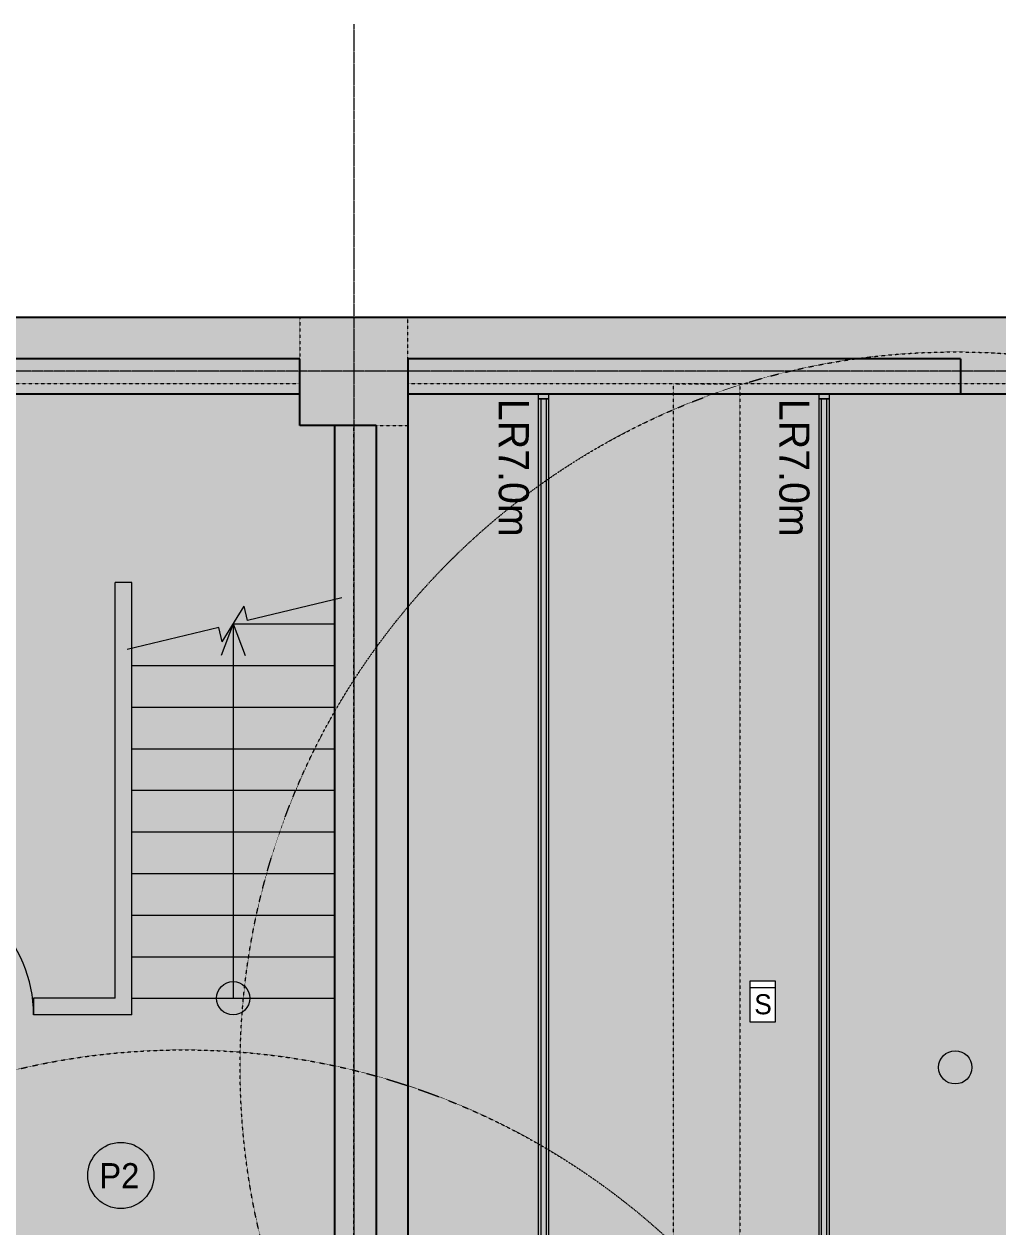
# Model space of a CAD drawing. Header units: millimetres. Extents: x -376000 to 292178, y -193032 to 188048.
# Drawn here: x -224540 to -218684, y 65706 to 72936 of the extents above; entities that cross this region are included whole.
import ezdxf

# ---------------------------------------------------------------- set-up
doc = ezdxf.new("R2010")
doc.units = ezdxf.units.MM
for name, pattern in [('VW-01 短破線', [2.1161248, 1.0580624, -1.0580624]), ('ラインタイプ-1', [2.1165312, 1.0580624, -1.0584688]), ('ラインタイプ-28', [1.0581610785590276, 0.70538330078125, -0.3527777777777777]), ('ラインタイプ-6', [5.2915312, 3.175, -1.0580624, 0.3527044000000002, -0.7057644000000001])]:
    doc.linetypes.add(name, pattern=pattern)
for name, color, linetype, lineweight, true_color in [('02_0.25', 1, 'Continuous', 25, 0xff0000), ('04_0.10', 7, 'Continuous', 9, 0x0099ff), ('05_0.05点線', 9, 'ラインタイプ-28', 5, 0x808080), ('06一点鎖線', 7, 'ラインタイプ-6', 9, 0x9999ff), ('08_ハッチ・色', 7, 'Continuous', 5, 0x888888)]:
    doc.layers.add(name, color=color, linetype=linetype, lineweight=lineweight, true_color=true_color)
for name, color, linetype, lineweight in [('02_既存平面-内部建具・サッシ', 7, 'Continuous', 18), ('07_文字・記号', 7, 'Continuous', 9), ('_塗（エリア） (2D)', 7, 'Continuous', 5), ('_塗（壁） (2D)', 7, 'Continuous', 5), ('_天井プロット (2D)', 7, 'Continuous', 5), ('_平面図(既存部) (2D)', 7, 'Continuous', 5), ('_梁 (2D)', 7, 'Continuous', 5), ('一般', 7, 'Continuous', 5), ('天伏図', 7, 'Continuous', 5)]:
    doc.layers.add(name, color=color, linetype=linetype, lineweight=lineweight)
doc.styles.add('ＭＳ Ｐゴシック', font='MS PGothic.ttf')

# ---------------------------------------------------------------- blocks, each defined once
blk = doc.blocks.new('塗（エリア） (2D)')
at = {"layer": '08_ハッチ・色', "linetype": 'Continuous', "lineweight": 0, "true_color": 0xffa264, "transparency": 33554610}
blk.add_hatch(color=21, dxfattribs=at).paths.add_polyline_path([(-222307.7557079456, 71098.55921143536), (-214892.7557079456, 71098.55921143536), (-214892.7557079456, 61838.55921143536), (-222307.7557079456, 61838.55921143536)])
at = {"layer": '08_ハッチ・色', "color": 254, "true_color": 0xdddddd, "transparency": 33554610}
blk.add_solid([(-225357.7557079456, 63623.5592114356), (-222557.7557079456, 63623.5592114356), (-225357.7557079456, 71048.55921143571), (-222557.7557079456, 71048.55921143571)], dxfattribs=at)
blk = doc.blocks.new('塗（壁） (2D)')
at = {"layer": '02_0.25', "linetype": 'Continuous', "lineweight": 0, "true_color": 0xaaaaaa}
for points in [[(-222672.7557079456, 70523.55921143571), (-222422.7557079456, 70523.55921143571), (-222422.7557079456, 64173.55921143571), (-222672.7557079456, 64173.55921143571)], [(-222672.7557079456, 70523.55921143571), (-222422.7557079456, 70523.55921143571), (-222422.7557079456, 64173.55921143571), (-222672.7557079456, 64173.55921143571)], [(-222422.7557079456, 70523.55921143571), (-222232.7557079456, 70523.55921143571), (-222232.7557079456, 64173.55921143571), (-222422.7557079456, 64173.55921143571)], [(-222422.7557079456, 70523.55921143571), (-222232.7557079456, 70523.55921143571), (-222232.7557079456, 64173.55921143571), (-222422.7557079456, 64173.55921143571)]]:
    blk.add_hatch(color=253, dxfattribs=at).paths.add_polyline_path(points)
at = {"layer": '08_ハッチ・色', "color": 253, "true_color": 0xaaaaaa}
for points in [[(-229132.7557079456, 70923.55921143571), (-222882.7557079456, 70923.55921143571), (-229132.7557079456, 71173.55921143571), (-222882.7557079456, 71173.55921143571)], [(-229132.7557079456, 70923.55921143571), (-222882.7557079456, 70923.55921143571), (-229132.7557079456, 71173.55921143571), (-222882.7557079456, 71173.55921143571)], [(-222882.7557079456, 70523.55921143571), (-222232.7557079456, 70523.55921143571), (-222882.7557079456, 71173.55921143571), (-222232.7557079456, 71173.55921143571)], [(-222882.7557079456, 70523.55921143571), (-222232.7557079456, 70523.55921143571), (-222882.7557079456, 71173.55921143571), (-222232.7557079456, 71173.55921143571)], [(-222232.7557079456, 70923.55921143571), (-218910, 70923.55921143571), (-222232.7557079456, 71173.55921143571), (-218910, 71173.55921143571)], [(-222232.7557079456, 70923.55921143571), (-218910, 70923.55921143571), (-222232.7557079456, 71173.55921143571), (-218910, 71173.55921143571)], [(-218910, 70713.55921143571), (-218310, 70713.55921143571), (-218910, 71173.55921143571), (-218310, 71173.55921143571)], [(-218910, 70713.55921143571), (-218310, 70713.55921143571), (-218910, 71173.55921143571), (-218310, 71173.55921143571)], [(-225282.7557079456, 70713.55921143571), (-222882.7557079456, 70713.55921143571), (-225282.7557079456, 70923.55921143571), (-222882.7557079456, 70923.55921143571)], [(-225282.7557079456, 70713.55921143571), (-222882.7557079456, 70713.55921143571), (-225282.7557079456, 70923.55921143571), (-222882.7557079456, 70923.55921143571)], [(-222237.2442920544, 70713.55921143571), (-218910, 70713.55921143571), (-222237.2442920544, 70923.55921143571), (-218910, 70923.55921143571)]]:
    blk.add_solid(points, dxfattribs=at)
blk = doc.blocks.new('グループ-67')
at = {"layer": '一般'}
blk.add_line((-225282.7557079456, 67779.99999999999), (-225282.7557079456, 66979.99999999999), dxfattribs=at)
blk.add_arc((-225282.7557079456, 66979.99999999999), 800, 0, 90, dxfattribs=at)
blk = doc.blocks.new('平面図(既存部) (2D)')
at = {"layer": '02_0.25'}
for p, q in [((-250482.7557079456, 71173.55921143571), (-214832.7557079456, 71173.55921143571)), ((-250482.7557079456, 71173.55921143571), (-214832.7557079456, 71173.55921143571)), ((-222882.7557079456, 70923.55921143571), (-225282.7557079456, 70923.55921143571)), ((-222882.7557079456, 70523.55921143571), (-222882.7557079456, 70923.55921143571)), ((-218910, 70923.55921143571), (-222232.7557079456, 70923.55921143571)), ((-222232.7557079456, 70923.55921143571), (-222232.7557079456, 70523.55921143571)), ((-218910, 70923.55921143571), (-218910, 70713.55921143571)), ((-225282.7557079456, 70713.55921143571), (-222882.7557079456, 70713.55921143571)), ((-222237.2442920544, 70713.55921143571), (-219410, 70713.55921143571)), ((-222232.7557079456, 70713.55921143571), (-215482.7557079456, 70713.55921143571)), ((-222422.7557079456, 70523.55921143571), (-222882.7557079456, 70523.55921143571)), ((-222672.7557079456, 70523.55921143571), (-222672.7557079456, 64173.55921143571)), ((-222422.7557079456, 70523.55921143571), (-222422.7557079456, 64173.55921143571)), ((-222232.7557079456, 70523.55921143571), (-222232.7557079456, 64173.55921143571)), ((-222232.7557079456, 70523.55921143571), (-222232.7557079456, 66048.5592114356)), ((-222232.7557079456, 70523.55921143571), (-222232.7557079456, 64173.55921143571)), ((-222232.7557079456, 70523.55921143571), (-222232.7557079456, 66048.5592114356))]:
    blk.add_line(p, q, dxfattribs=at)
at = {"layer": '04_0.10'}
for p, q in [((-223992.7557079456, 67079.99999999999), (-223992.7557079456, 69579.99999999999)), ((-223892.7557079456, 69579.99999999999), (-223992.7557079456, 69579.99999999999)), ((-223992.7557079456, 67079.99999999999), (-223992.7557079456, 69579.99999999999)), ((-223892.7557079456, 69579.99999999999), (-223992.7557079456, 69579.99999999999)), ((-223992.7557079456, 67079.99999999999), (-223992.7557079456, 69579.99999999999)), ((-223892.7557079456, 69579.99999999999), (-223992.7557079456, 69579.99999999999)), ((-223992.7557079456, 67079.99999999999), (-223992.7557079456, 69579.99999999999)), ((-223892.7557079456, 69579.99999999999), (-223992.7557079456, 69579.99999999999)), ((-223892.7557079456, 66979.99999999999), (-223892.7557079456, 69579.99999999999)), ((-223892.7557079456, 66979.99999999999), (-223892.7557079456, 69579.99999999999)), ((-223892.7557079456, 66979.99999999999), (-223892.7557079456, 69579.99999999999)), ((-223892.7557079456, 66979.99999999999), (-223892.7557079456, 69579.99999999999)), ((-223282.7557079456, 69330.00000000143), (-223355.2841458843, 69139.52466867349)), ((-223282.7557079456, 69330.00000000143), (-223355.2841458843, 69139.52466867349)), ((-223282.7557079456, 69329.99999999999), (-222672.7557079456, 69329.99999999999)), ((-223282.7557079456, 69329.99999999999), (-222672.7557079456, 69329.99999999999)), ((-223282.7557079456, 69329.99999999999), (-223282.7557079456, 67079.99999999999)), ((-223282.7557079459, 69330.00000000143), (-223210.2272700072, 69139.52466867349)), ((-223282.7557079456, 69329.99999999999), (-223282.7557079456, 67079.99999999999)), ((-223282.7557079459, 69330.00000000143), (-223210.2272700072, 69139.52466867349)), ((-223892.7557079456, 69079.99999999999), (-222672.7557079456, 69079.99999999999)), ((-223892.7557079456, 69079.99999999999), (-222672.7557079456, 69079.99999999999)), ((-223892.7557079456, 68829.99999999999), (-222672.7557079456, 68829.99999999999)), ((-223892.7557079456, 68829.99999999999), (-222672.7557079456, 68829.99999999999)), ((-223892.7557079456, 68579.99999999999), (-222672.7557079456, 68579.99999999999)), ((-223892.7557079456, 68579.99999999999), (-222672.7557079456, 68579.99999999999)), ((-223892.7557079456, 68329.99999999999), (-222672.7557079456, 68329.99999999999)), ((-223892.7557079456, 68329.99999999999), (-222672.7557079456, 68329.99999999999)), ((-223892.7557079456, 68079.99999999999), (-222672.7557079456, 68079.99999999999)), ((-223892.7557079456, 68079.99999999999), (-222672.7557079456, 68079.99999999999)), ((-223892.7557079456, 67829.99999999999), (-222672.7557079456, 67829.99999999999)), ((-223892.7557079456, 67829.99999999999), (-222672.7557079456, 67829.99999999999)), ((-223892.7557079456, 67579.99999999999), (-222672.7557079456, 67579.99999999999)), ((-223892.7557079456, 67579.99999999999), (-222672.7557079456, 67579.99999999999)), ((-223892.7557079456, 67329.99999999999), (-222672.7557079456, 67329.99999999999)), ((-223892.7557079456, 67329.99999999999), (-222672.7557079456, 67329.99999999999)), ((-223992.7557079456, 67079.99999999999), (-224482.7557079456, 67079.99999999999)), ((-224482.7557079456, 67079.99999999999), (-224482.7557079456, 66979.99999999999)), ((-223992.7557079456, 67079.99999999999), (-224482.7557079456, 67079.99999999999)), ((-224482.7557079456, 67079.99999999999), (-224482.7557079456, 66979.99999999999)), ((-223892.7557079456, 67079.99999999999), (-222672.7557079456, 67079.99999999999)), ((-223892.7557079456, 67079.99999999999), (-222672.7557079456, 67079.99999999999)), ((-223892.7557079456, 66979.99999999999), (-224482.7557079456, 66979.99999999999)), ((-223892.7557079456, 66979.99999999999), (-224482.7557079456, 66979.99999999999)), ((-223892.7557079456, 66979.99999999999), (-223992.7557079456, 66979.99999999999)), ((-223892.7557079456, 66979.99999999999), (-223992.7557079456, 66979.99999999999))]:
    blk.add_line(p, q, dxfattribs=at)
at = {"layer": '04_0.10', "linetype": 'Continuous', "lineweight": 5}
for p, q in [((-222628.5092465723, 69487.06979328288), (-223196.8095109796, 69350.63374001687)), ((-222628.5092465723, 69487.06979328365), (-223196.8095109796, 69350.63374001767)), ((-222628.5092465723, 69487.06979328288), (-223196.8095109796, 69350.63374001687)), ((-223348.0681648948, 69223.42006301715), (-223217.4432509964, 69436.57993698282)), ((-223196.8095109796, 69350.63374001671), (-223217.4432509964, 69436.57993698282)), ((-223368.7019049116, 69309.36625998326), (-223920.0791792114, 69176.99303428273)), ((-223348.0681648948, 69223.42006301715), (-223368.7019049116, 69309.36625998326))]:
    blk.add_line(p, q, dxfattribs=at)
at = {"layer": '04_0.10'}
blk.add_circle((-223282.7557079456, 67079.99999999999), 100.0000000000028, dxfattribs=at)
blk.add_circle((-223282.7557079456, 67079.99999999999), 100.0000000000028, dxfattribs=at)
at = {"layer": '06一点鎖線'}
for p, q in [((-222557.7557079456, 72935.68380817688), (-222557.7557079456, 54935.68380817689)), ((-222557.7557079456, 72935.68380817688), (-222557.7557079456, 54935.68380817689)), ((-212828.6647767337, 70848.55921143573), (-252828.6647767337, 70848.55921143573)), ((-212828.6647767337, 70848.55921143571), (-252828.6647767337, 70848.55921143571))]:
    blk.add_line(p, q, dxfattribs=at)
at = {"layer": '02_既存平面-内部建具・サッシ', "color": 7, "transparency": 33554559}
blk.add_blockref('グループ-67', (0, 0), dxfattribs=at)
blk = doc.blocks.new('LR4m')
at = {"layer": '07_文字・記号', "color": 160, "linetype": 'Continuous', "lineweight": 5, "true_color": 0x003dff, "transparency": 33554687, "flags": 128}
for points in [[(47.5, 4945), (47.5, 5045), (107.5, 5045), (107.5, 4945)], [(47.50000000000001, -1690.000000000015), (47.5, 4945), (107.5, 4945), (107.5, -1690.000000000015)], [(62.50000000000001, -1690.000000000015), (62.5, 4945), (92.5, 4945), (92.5, -1690.000000000015)], [(47.5, -1720.000000000015), (47.5, -1690.000000000015), (107.5, -1690.000000000015), (107.5, -1720.000000000015)]]:
    blk.add_lwpolyline(points, close=True, dxfattribs=at)
at = {"layer": '07_文字・記号', "color": 160, "true_color": 0x003dff, "insert": (257.36, -1274.99201925756), "char_height": 180.9088541666667, "attachment_point": 5, "rotation": 90, "line_spacing_factor": 1.007907314816854, "style": 'ＭＳ Ｐゴシック'}
blk.add_mtext('LR7.0m', dxfattribs=at)
blk = doc.blocks.new('シンボル-7')
at = {"layer": '07_文字・記号', "color": 160, "true_color": 0x0036e9}
blk.add_circle((0, 0), 199.0409660369041, dxfattribs=at)
blk.add_circle((0, 0), 199.0409660369041, dxfattribs=at)
blk.add_circle((0, 0), 199.0409660369041, dxfattribs=at)
blk.add_circle((0, 0), 199.0409660369041, dxfattribs=at)
at = {"layer": '07_文字・記号', "color": 160, "true_color": 0x0036e9, "insert": (-129.5399995962507, 74.20460069444252), "char_height": 150.7573784722222, "attachment_point": 1, "line_spacing_factor": 1.006497654236691, "style": 'ＭＳ Ｐゴシック'}
blk.add_mtext('P2', dxfattribs=at)
blk.add_mtext('P2', dxfattribs=at)
blk = doc.blocks.new('非常用照明')
at = {"layer": '07_文字・記号', "linetype": 'Continuous', "lineweight": 0, "true_color": 0x00d136}
h = blk.add_hatch(color=102, dxfattribs=at)
edge = h.paths.add_edge_path()
edge.add_arc((0, 0), 100, 0, 360)
at = {"layer": '07_文字・記号', "color": 92, "true_color": 0x14b500}
blk.add_circle((0, 0), 100, dxfattribs=at)
blk = doc.blocks.new('グループ-1368')
at = {"color": 255, "linetype": 'Continuous', "lineweight": 5}
blk.add_wipeout([(-220173.583936264, 67185.875774531), (-220023.583936264, 67185.875774531), (-220023.583936264, 66935.875774531), (-220173.583936264, 66935.875774531)], dxfattribs=at).dxf.layer = '天伏図'
at = {"layer": '天伏図', "color": 82, "linetype": 'Continuous', "lineweight": 5, "true_color": 0x1ade00}
blk.add_line((-220173.583936264, 67144.75735347837), (-220023.583936264, 67144.75735347837), dxfattribs=at)
at = {"layer": '天伏図', "color": 82, "linetype": 'Continuous', "lineweight": 5, "true_color": 0x1ade00, "flags": 128}
blk.add_lwpolyline([(-220173.583936264, 67185.875774531), (-220023.583936264, 67185.875774531), (-220023.583936264, 66935.875774531), (-220173.583936264, 66935.875774531)], close=True, dxfattribs=at)
at = {"layer": '天伏図', "color": 82, "true_color": 0x1ade00, "insert": (-220149.5162279306, 67104.49658958949), "char_height": 120.6059027777778, "attachment_point": 1, "line_spacing_factor": 1.00614523909165, "style": 'ＭＳ Ｐゴシック'}
blk.add_mtext('S', dxfattribs=at)
blk = doc.blocks.new('天井プロット (2D)')
at = {"layer": '07_文字・記号', "color": 100, "linetype": 'VW-01 短破線', "true_color": 0x00ff3f}
for centre in [(-218941.0368114359, 66665), (-223580, 62470)]:
    blk.add_circle(centre, 4299.999999999994, dxfattribs=at)
at = {"layer": '07_文字・記号', "color": 7, "rotation": 180}
for p in [(-221339.2557079456, 68993.5592114357), (-219652.2557079456, 68993.5592114357)]:
    blk.add_blockref('LR4m', p, dxfattribs=at)
at = {"layer": '07_文字・記号', "color": 7}
for name, p in [('非常用照明', (-218941.0368114359, 66665)), ('シンボル-7', (-223958.3209959702, 66015))]:
    blk.add_blockref(name, p, dxfattribs=at)
at = {"layer": '07_文字・記号', "color": 82, "true_color": 0x1ade00, "transparency": 33554687}
blk.add_blockref('グループ-1368', (0, 0), dxfattribs=at)
blk = doc.blocks.new('梁 (2D)')
at = {"layer": '05_0.05点線', "color": 7, "linetype": 'ラインタイプ-1', "flags": 128}
for points in [[(-222882.7557079456, 71173.55921143571), (-222882.7557079456, 70773.55921143571), (-224782.7557079456, 70773.55921143571), (-224782.7557079456, 71173.55921143571)], [(-215483.235788272, 71173.55921143571), (-215483.235788272, 70773.55921143571), (-222232.7557079456, 70773.55921143571), (-222232.7557079456, 71173.55921143571)], [(-220235.7557079456, 64063.55921143571), (-220635.7557079456, 64063.55921143571), (-220635.7557079456, 70773.55921143571), (-220235.7557079456, 70773.55921143571)], [(-222557.7557079456, 70523.55921143571), (-222232.7557079456, 70523.55921143571), (-222232.7557079456, 64173.55921143571), (-222557.7557079456, 64173.55921143571)]]:
    blk.add_lwpolyline(points, close=True, dxfattribs=at)

msp = doc.modelspace()

# ---------------------------------------------------------------- block references
at = {"layer": '_塗（エリア） (2D)'}
msp.add_blockref('塗（エリア） (2D)', (0, 0), dxfattribs=at)
at = {"layer": '_塗（壁） (2D)'}
msp.add_blockref('塗（壁） (2D)', (0, 0), dxfattribs=at)

# ---------------------------------------------------------------- next in the draw order: block references
at = {"layer": '_平面図(既存部) (2D)'}
msp.add_blockref('平面図(既存部) (2D)', (0, 0), dxfattribs=at)

# ---------------------------------------------------------------- next in the draw order: block references
at = {"layer": '_天井プロット (2D)'}
msp.add_blockref('天井プロット (2D)', (0, 0), dxfattribs=at)

# ---------------------------------------------------------------- next in the draw order: block references
at = {"layer": '_梁 (2D)'}
msp.add_blockref('梁 (2D)', (0, 0), dxfattribs=at)

doc.saveas('drawing.dxf')
